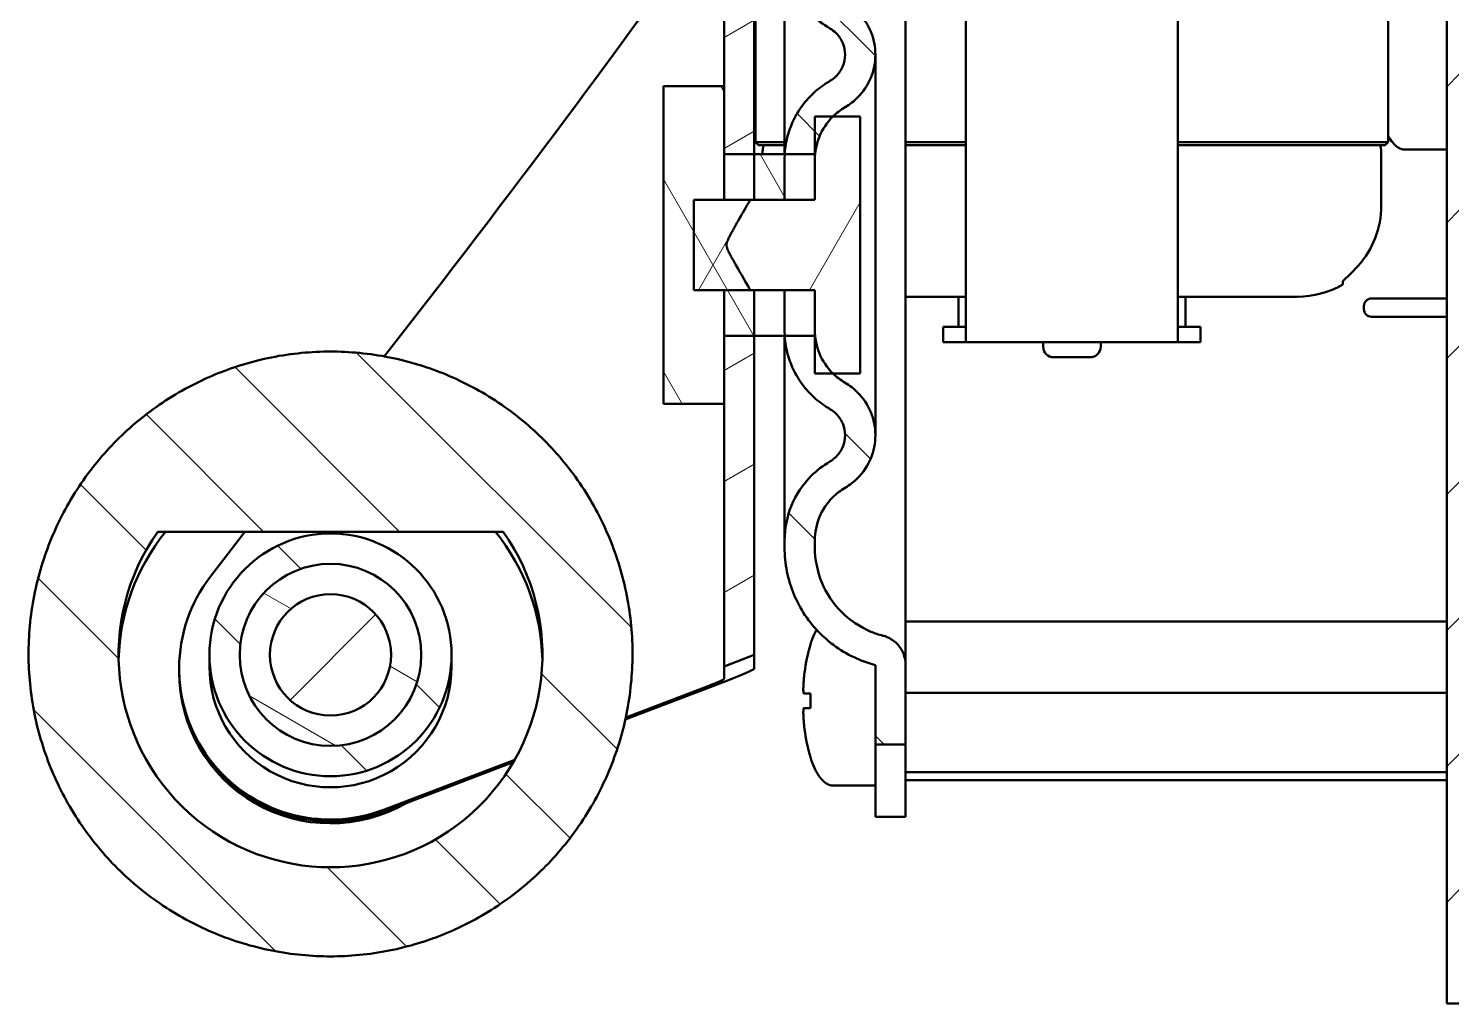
# Model space of a CAD drawing. Header units: millimetres. Extents: x -232 to 1390, y -69 to 653.
# Drawn here: x 375.17 to 422.18, y 54.99 to 87.19 of the extents above; entities that cross this region are included whole.
import ezdxf

# ---------------------------------------------------------------- set-up
doc = ezdxf.new("R2010")
doc.units = ezdxf.units.MM
doc.layers.add('Видимый контур (ГОСТ)', color=7, linetype='Continuous', lineweight=50)
doc.layers.add('Штриховка (ГОСТ)', color=7, linetype='Continuous', lineweight=18)
pattern_1 = [(45, (0, 0), (-2.245064, 2.245064), [])]
pattern_2 = [(135.0002, (0, 0), (-2.245056, -2.245072), [])]

msp = doc.modelspace()

# ---------------------------------------------------------------- hatches: boundary and pattern name
at = {"layer": 'Штриховка (ГОСТ)'}
h = msp.add_hatch(dxfattribs=at)
h.set_pattern_fill('ANSI31', color=256, scale=25.4, style=0)
h.set_pattern_definition(pattern_1)
h.paths.add_polyline_path([(422.025, 190.452), (422.437, 190.452), (422.437, 191.571), (422.437, 193.694), (422.437, 196.222), (422.437, 200.148), (422.437, 204.482), (422.437, 204.982), (422.025, 204.982)])
h.paths.add_polyline_path([(422.437, 189.491), (422.025, 189.491), (422.025, 54.987), (422.437, 54.987), (422.437, 76.721), (422.437, 77.221), (422.437, 78.721), (422.437, 79.221), (422.437, 188.271)])
h = msp.add_hatch(dxfattribs=at)
h.set_pattern_fill('ANSI31', color=256, scale=25.4, angle=90.0002, style=0)
h.set_pattern_definition(pattern_2)
edge = h.paths.add_edge_path()
edge.add_line((403.146, 96.539), (403.146, 93.911))
edge.add_spline(control_points=[(403.146, 93.911), (402.96, 93.863), (402.78, 93.802), (402.388, 93.639), (402.148, 93.514), (401.7, 93.215), (401.493, 93.041), (401.143, 92.692), (400.97, 92.484), (400.671, 92.037), (400.545, 91.797), (400.356, 91.341), (400.276, 91.082), (400.171, 90.554), (400.146, 90.285), (400.146, 90.038)], knot_values=[0.094755, 0.094755, 0.094755, 0.094755, 0.148093, 0.148093, 0.222142, 0.222142, 0.29619, 0.29619, 0.370242, 0.370242, 0.444294, 0.444294, 0.518351, 0.518351, 0.592408, 0.592408, 0.592408, 0.592408], degree=3, periodic=0)
edge.add_line((400.146, 90.038), (400.146, 89.788))
edge.add_spline(control_points=[(400.146, 89.788), (400.146, 89.418), (400.233, 88.982), (400.516, 88.298), (400.763, 87.928), (401.198, 87.493), (401.417, 87.322), (401.646, 87.189)], knot_values=[0.444308, 0.444308, 0.444308, 0.444308, 0.555394, 0.555394, 0.666478, 0.666478, 0.740063, 0.740063, 0.740063, 0.740063], degree=3, periodic=0)
edge.add_spline(control_points=[(401.646, 87.189), (401.723, 87.145), (401.796, 87.088), (401.941, 86.943), (402.023, 86.82), (402.117, 86.592), (402.146, 86.447), (402.146, 86.2), (402.117, 86.054), (402.023, 85.826), (401.941, 85.703), (401.796, 85.558), (401.723, 85.501), (401.646, 85.457)], knot_values=[0.049523, 0.049523, 0.049523, 0.049523, 0.074047, 0.074047, 0.111077, 0.111077, 0.148114, 0.148114, 0.185152, 0.185152, 0.222186, 0.222186, 0.24671, 0.24671, 0.24671, 0.24671], degree=3, periodic=0)
edge.add_spline(control_points=[(401.646, 85.457), (401.59, 85.424), (401.534, 85.39), (401.312, 85.241), (401.156, 85.111), (400.894, 84.849), (400.764, 84.693), (400.54, 84.358), (400.446, 84.178), (400.304, 83.835), (400.243, 83.641), (400.177, 83.307), (400.16, 83.169), (400.152, 83.036)], knot_values=[2.441343, 2.441343, 2.441343, 2.441343, 2.459376, 2.459376, 2.514912, 2.514912, 2.570467, 2.570467, 2.626022, 2.626022, 2.681627, 2.681627, 2.719828, 2.719828, 2.719828, 2.719828], degree=3, periodic=0)
edge.add_spline(control_points=[(400.152, 83.036), (400.148, 82.975), (400.146, 82.915), (400.146, 82.857)], knot_values=[2.719828, 2.719828, 2.719828, 2.719828, 2.737233, 2.737233, 2.737233, 2.737233], degree=3, periodic=0)
edge.add_line((400.146, 82.857), (400.146, 81.532))
edge.add_line((400.146, 81.532), (401.146, 81.532))
edge.add_line((401.146, 81.532), (401.146, 82.857))
edge.add_spline(control_points=[(401.146, 82.857), (401.146, 83.104), (401.204, 83.395), (401.393, 83.852), (401.558, 84.098), (401.737, 84.277), (401.742, 84.282), (401.746, 84.287)], knot_values=[0.88977, 0.88977, 0.88977, 0.88977, 0.96392, 0.96392, 1.038004, 1.038004, 1.039953, 1.039953, 1.039953, 1.039953], degree=3, periodic=0)
edge.add_spline(control_points=[(401.746, 84.287), (401.86, 84.397), (402, 84.506), (402.146, 84.591)], knot_values=[1.039953, 1.039953, 1.039953, 1.039953, 1.087038, 1.087038, 1.087038, 1.087038], degree=3, periodic=0)
edge.add_spline(control_points=[(402.146, 84.591), (402.299, 84.679), (402.445, 84.793), (402.735, 85.083), (402.9, 85.329), (403.089, 85.786), (403.146, 86.076), (403.146, 86.57), (403.089, 86.861), (402.9, 87.317), (402.735, 87.563), (402.445, 87.853), (402.299, 87.967), (402.146, 88.056)], knot_values=[0.691519, 0.691519, 0.691519, 0.691519, 0.740566, 0.740566, 0.81464, 0.81464, 0.888718, 0.888718, 0.962789, 0.962789, 1.036848, 1.036848, 1.085897, 1.085897, 1.085897, 1.085897], degree=3, periodic=0)
edge.add_spline(control_points=[(402.146, 88.056), (401.993, 88.144), (401.848, 88.258), (401.558, 88.548), (401.393, 88.794), (401.204, 89.251), (401.146, 89.541), (401.146, 89.788)], knot_values=[0.691464, 0.691464, 0.691464, 0.691464, 0.740515, 0.740515, 0.814572, 0.814572, 0.888631, 0.888631, 0.888631, 0.888631], degree=3, periodic=0)
edge.add_line((401.146, 89.788), (401.146, 90.038))
edge.add_spline(control_points=[(401.146, 90.038), (401.146, 90.408), (401.233, 90.844), (401.516, 91.528), (401.763, 91.898), (402.287, 92.421), (402.656, 92.668), (403.122, 92.861), (403.256, 92.907), (403.396, 92.943)], knot_values=[1.332948, 1.332948, 1.332948, 1.332948, 1.444034, 1.444034, 1.555113, 1.555113, 1.666186, 1.666186, 1.706202, 1.706202, 1.706202, 1.706202], degree=3, periodic=0)
edge.add_spline(control_points=[(403.396, 92.943), (403.443, 92.955), (403.488, 92.97), (403.643, 93.035), (403.766, 93.117), (403.941, 93.291), (404.023, 93.415), (404.117, 93.643), (404.146, 93.788), (404.146, 93.911)], knot_values=[0.319885, 0.319885, 0.319885, 0.319885, 0.333224, 0.333224, 0.370249, 0.370249, 0.407274, 0.407274, 0.444301, 0.444301, 0.444301, 0.444301], degree=3, periodic=0)
edge.add_line((404.146, 93.911), (404.146, 96.539))
edge.add_line((404.146, 96.539), (403.146, 96.539))
edge = h.paths.add_edge_path()
edge.add_line((403.146, 66.167), (403.146, 63.539))
edge.add_line((403.146, 63.539), (404.146, 63.539))
edge.add_line((404.146, 63.539), (404.146, 66.167))
edge.add_spline(control_points=[(404.146, 66.167), (404.146, 66.29), (404.117, 66.436), (404.023, 66.664), (403.941, 66.787), (403.766, 66.961), (403.643, 67.044), (403.488, 67.108), (403.443, 67.123), (403.396, 67.135)], knot_values=[0.1481, 0.1481, 0.1481, 0.1481, 0.185127, 0.185127, 0.222153, 0.222153, 0.259177, 0.259177, 0.272516, 0.272516, 0.272516, 0.272516], degree=3, periodic=0)
edge.add_spline(control_points=[(403.396, 67.135), (403.256, 67.171), (403.122, 67.217), (402.656, 67.41), (402.287, 67.657), (401.763, 68.18), (401.516, 68.55), (401.233, 69.234), (401.146, 69.67), (401.146, 70.04)], knot_values=[0.071053, 0.071053, 0.071053, 0.071053, 0.11107, 0.11107, 0.222143, 0.222143, 0.333221, 0.333221, 0.444307, 0.444307, 0.444307, 0.444307], degree=3, periodic=0)
edge.add_line((401.146, 70.04), (401.146, 70.29))
edge.add_spline(control_points=[(401.146, 70.29), (401.146, 70.537), (401.204, 70.828), (401.393, 71.284), (401.558, 71.53), (401.848, 71.82), (401.993, 71.934), (402.146, 72.022)], knot_values=[0.296207, 0.296207, 0.296207, 0.296207, 0.370266, 0.370266, 0.444323, 0.444323, 0.493374, 0.493374, 0.493374, 0.493374], degree=3, periodic=0)
edge.add_spline(control_points=[(402.146, 72.022), (402.299, 72.111), (402.445, 72.225), (402.735, 72.515), (402.9, 72.761), (403.089, 73.217), (403.146, 73.508), (403.146, 74.002), (403.089, 74.292), (402.9, 74.749), (402.735, 74.995), (402.445, 75.285), (402.299, 75.399), (402.146, 75.488)], knot_values=[0.099045, 0.099045, 0.099045, 0.099045, 0.148093, 0.148093, 0.222152, 0.222152, 0.296224, 0.296224, 0.370301, 0.370301, 0.444375, 0.444375, 0.493423, 0.493423, 0.493423, 0.493423], degree=3, periodic=0)
edge.add_spline(control_points=[(402.146, 75.488), (402, 75.572), (401.86, 75.681), (401.746, 75.792)], knot_values=[0.099047, 0.099047, 0.099047, 0.099047, 0.146133, 0.146133, 0.146133, 0.146133], degree=3, periodic=0)
edge.add_spline(control_points=[(401.746, 75.792), (401.742, 75.796), (401.737, 75.801), (401.558, 75.98), (401.393, 76.226), (401.204, 76.683), (401.146, 76.974), (401.146, 77.221)], knot_values=[0.146133, 0.146133, 0.146133, 0.146133, 0.148082, 0.148082, 0.222165, 0.222165, 0.296316, 0.296316, 0.296316, 0.296316], degree=3, periodic=0)
edge.add_line((401.146, 77.221), (401.146, 78.546))
edge.add_line((401.146, 78.546), (400.146, 78.546))
edge.add_line((400.146, 78.546), (400.146, 77.221))
edge.add_spline(control_points=[(400.146, 77.221), (400.146, 77.163), (400.148, 77.103), (400.152, 77.043)], knot_values=[0.319817, 0.319817, 0.319817, 0.319817, 0.337222, 0.337222, 0.337222, 0.337222], degree=3, periodic=0)
edge.add_spline(control_points=[(400.152, 77.043), (400.16, 76.909), (400.177, 76.771), (400.243, 76.437), (400.304, 76.243), (400.446, 75.9), (400.54, 75.721), (400.764, 75.385), (400.894, 75.229), (401.156, 74.967), (401.312, 74.837), (401.534, 74.688), (401.59, 74.654), (401.646, 74.621)], knot_values=[0.337222, 0.337222, 0.337222, 0.337222, 0.375423, 0.375423, 0.431028, 0.431028, 0.486583, 0.486583, 0.542138, 0.542138, 0.597674, 0.597674, 0.615707, 0.615707, 0.615707, 0.615707], degree=3, periodic=0)
edge.add_spline(control_points=[(401.646, 74.621), (401.723, 74.577), (401.796, 74.52), (401.941, 74.375), (402.023, 74.252), (402.117, 74.024), (402.146, 73.878), (402.146, 73.631), (402.117, 73.486), (402.023, 73.258), (401.941, 73.135), (401.796, 72.99), (401.723, 72.933), (401.646, 72.889)], knot_values=[0.345756, 0.345756, 0.345756, 0.345756, 0.37028, 0.37028, 0.407314, 0.407314, 0.444352, 0.444352, 0.481388, 0.481388, 0.518419, 0.518419, 0.542943, 0.542943, 0.542943, 0.542943], degree=3, periodic=0)
edge.add_spline(control_points=[(401.646, 72.889), (401.417, 72.756), (401.198, 72.585), (400.763, 72.15), (400.516, 71.78), (400.233, 71.096), (400.146, 70.66), (400.146, 70.29)], knot_values=[1.037199, 1.037199, 1.037199, 1.037199, 1.110783, 1.110783, 1.221867, 1.221867, 1.332953, 1.332953, 1.332953, 1.332953], degree=3, periodic=0)
edge.add_line((400.146, 70.29), (400.146, 70.04))
edge.add_spline(control_points=[(400.146, 70.04), (400.146, 69.793), (400.171, 69.524), (400.276, 68.996), (400.356, 68.737), (400.545, 68.281), (400.671, 68.041), (400.97, 67.594), (401.143, 67.386), (401.493, 67.037), (401.7, 66.863), (402.148, 66.564), (402.388, 66.439), (402.78, 66.276), (402.96, 66.215), (403.146, 66.167)], knot_values=[1.777274, 1.777274, 1.777274, 1.777274, 1.851331, 1.851331, 1.925388, 1.925388, 1.99944, 1.99944, 2.073492, 2.073492, 2.147541, 2.147541, 2.221589, 2.221589, 2.274928, 2.274928, 2.274928, 2.274928], degree=3, periodic=0)
h = msp.add_hatch(dxfattribs=at)
h.set_pattern_fill('ANSI31', color=256, scale=25.4, angle=-15, style=0)
h.set_pattern_definition([(30, (0, 0), (-1.5875, 2.74963), [])])
h.paths.add_polyline_path([(399.146, 66.502), (399.146, 77.043), (399.146, 78.546), (399.012, 78.546), (398.146, 78.546), (398.146, 77.043), (398.146, 74.791), (398.146, 66.119)])
edge = h.paths.add_edge_path()
edge.add_line((399.146, 81.532), (399.146, 83.036))
edge.add_line((399.146, 83.036), (399.146, 91.538))
edge.add_spline(control_points=[(399.146, 91.538), (399.146, 91.662), (399.117, 91.807), (399.023, 92.035), (398.941, 92.158), (398.766, 92.333), (398.643, 92.415), (398.415, 92.509), (398.27, 92.538), (398.146, 92.538)], knot_values=[-0.148102, -0.148102, -0.148102, -0.148102, -0.111074, -0.111074, -0.074048, -0.074048, -0.037023, -0.037023, 0, 0, 0, 0], degree=3, periodic=0)
edge.add_line((398.146, 92.538), (397.146, 92.538))
edge.add_line((397.146, 92.538), (397.146, 91.538))
edge.add_line((397.146, 91.538), (397.646, 91.538))
edge.add_spline(control_points=[(397.646, 91.538), (397.708, 91.538), (397.781, 91.524), (397.895, 91.476), (397.956, 91.435), (398.044, 91.348), (398.085, 91.286), (398.132, 91.172), (398.146, 91.1), (398.146, 91.038)], knot_values=[0, 0, 0, 0, 0.018512, 0.018512, 0.037024, 0.037024, 0.055537, 0.055537, 0.074051, 0.074051, 0.074051, 0.074051], degree=3, periodic=0)
edge.add_line((398.146, 91.038), (398.146, 85.287))
edge.add_line((398.146, 85.287), (398.146, 83.036))
edge.add_line((398.146, 83.036), (398.146, 81.532))
edge.add_line((398.146, 81.532), (399.012, 81.532))
edge.add_line((399.012, 81.532), (399.146, 81.532))
h = msp.add_hatch(dxfattribs=at)
h.set_pattern_fill('ANSI31', color=256, scale=25.4, angle=75.0002, style=0)
h.set_pattern_definition([(120.0002, (0, 0), (-2.749626, -1.587508), [])])
edge = h.paths.add_edge_path()
edge.add_line((396.146, 85.287), (396.146, 74.791))
edge.add_line((396.146, 74.791), (398.146, 74.791))
edge.add_line((398.146, 74.791), (398.146, 77.043))
edge.add_line((398.146, 77.043), (399.146, 77.043))
edge.add_line((399.146, 77.043), (400.152, 77.043))
edge.add_line((400.152, 77.043), (401.146, 77.043))
edge.add_line((401.146, 77.043), (401.146, 77.221))
edge.add_line((401.146, 77.221), (401.146, 78.546))
edge.add_line((401.146, 78.546), (400.146, 78.546))
edge.add_line((400.146, 78.546), (399.146, 78.546))
edge.add_line((399.146, 78.546), (399.012, 78.546))
edge.add_spline(control_points=[(399.012, 78.546), (398.162, 80.025), (398.583, 80.786), (399.012, 81.532)], knot_values=[0, 0, 0, 0.307327, 0.337087, 0.337087, 0.337087], weights=[1, 9.503582, 1.823431, 1], degree=2, periodic=0)
edge.add_line((399.012, 81.532), (399.146, 81.532))
edge.add_line((399.146, 81.532), (400.146, 81.532))
edge.add_line((400.146, 81.532), (401.146, 81.532))
edge.add_line((401.146, 81.532), (401.146, 82.857))
edge.add_line((401.146, 82.857), (401.146, 83.036))
edge.add_line((401.146, 83.036), (400.152, 83.036))
edge.add_line((400.152, 83.036), (399.146, 83.036))
edge.add_line((399.146, 83.036), (398.146, 83.036))
edge.add_line((398.146, 83.036), (398.146, 85.287))
edge.add_line((398.146, 85.287), (396.146, 85.287))
h = msp.add_hatch(dxfattribs=at)
h.set_pattern_fill('ANSI31', color=256, scale=25.4, angle=15, style=0)
h.set_pattern_definition([(60, (0, 0), (-2.74963, 1.5875), [])])
h.paths.add_polyline_path([(402.646, 75.792), (402.646, 84.287), (401.746, 84.287), (401.146, 84.287), (401.146, 83.036), (401.146, 82.857), (401.146, 81.532), (400.146, 81.532), (399.146, 81.532), (399.012, 81.532), (398.146, 81.532), (397.146, 81.532), (397.146, 78.546), (398.146, 78.546), (399.012, 78.546), (399.146, 78.546), (400.146, 78.546), (401.146, 78.546), (401.146, 77.221), (401.146, 77.043), (401.146, 75.792), (401.746, 75.792)])
h = msp.add_hatch(dxfattribs=at)
h.set_pattern_fill('ANSI31', color=256, scale=25.4, angle=90.0002, style=0)
h.set_pattern_definition(pattern_2)
edge = h.paths.add_edge_path()
edge.add_ellipse((385.146, 66.502), major_axis=(0, -4.008), ratio=0.997956, start_angle=0, end_angle=360)
edge = h.paths.add_edge_path(flags=0)
edge.add_ellipse((385.146, 66.502), major_axis=(0, -3.006), ratio=0.997956, start_angle=0, end_angle=360)
edge = h.paths.add_edge_path()
edge.add_spline(control_points=[(385.146, 56.545), (385.759, 56.545), (386.429, 56.605), (387.74, 56.865), (388.382, 57.065), (389.517, 57.533), (390.113, 57.844), (391.228, 58.587), (391.746, 59.017), (392.617, 59.884), (393.051, 60.401), (393.799, 61.515), (394.114, 62.112), (394.589, 63.249), (394.792, 63.894), (395.058, 65.212), (395.121, 65.885), (395.125, 67.119), (395.066, 67.794), (394.807, 69.115), (394.607, 69.762), (394.137, 70.904), (393.824, 71.505), (393.079, 72.626), (392.647, 73.147), (391.775, 74.021), (391.257, 74.456), (390.139, 75.205), (389.54, 75.52), (388.401, 75.993), (387.755, 76.195), (386.437, 76.458), (385.763, 76.519), (384.53, 76.519), (383.856, 76.458), (382.537, 76.195), (381.892, 75.993), (380.753, 75.52), (380.154, 75.205), (379.036, 74.456), (378.517, 74.021), (377.646, 73.147), (377.214, 72.626), (376.468, 71.505), (376.155, 70.904), (375.686, 69.762), (375.486, 69.115), (375.227, 67.794), (375.168, 67.119), (375.172, 65.885), (375.235, 65.212), (375.501, 63.894), (375.704, 63.249), (376.179, 62.112), (376.494, 61.515), (377.242, 60.401), (377.676, 59.884), (378.547, 59.017), (379.065, 58.587), (380.179, 57.844), (380.776, 57.533), (381.91, 57.065), (382.552, 56.865), (383.864, 56.605), (384.533, 56.545), (385.146, 56.545)], knot_values=[0, 0, 0, 0, 0.183917, 0.183917, 0.367835, 0.367835, 0.55203, 0.55203, 0.736226, 0.736226, 0.920831, 0.920831, 1.105436, 1.105436, 1.290439, 1.290439, 1.475443, 1.475443, 1.660663, 1.660663, 1.845884, 1.845884, 2.031108, 2.031108, 2.216332, 2.216332, 2.401452, 2.401452, 2.586571, 2.586571, 2.771575, 2.771575, 2.95658, 2.95658, 3.141584, 3.141584, 3.326588, 3.326588, 3.511708, 3.511708, 3.696827, 3.696827, 3.882051, 3.882051, 4.067275, 4.067275, 4.252496, 4.252496, 4.437716, 4.437716, 4.62272, 4.62272, 4.807723, 4.807723, 4.992328, 4.992328, 5.176934, 5.176934, 5.361129, 5.361129, 5.545325, 5.545325, 5.729242, 5.729242, 5.913159, 5.913159, 5.913159, 5.913159], degree=3, periodic=0)
edge = h.paths.add_edge_path(flags=0)
edge.add_line((379.444, 70.57), (390.849, 70.57))
edge.add_ellipse((385.146, 66.502), major_axis=(0, -7.014), ratio=0.997956, start_angle=234.5528, end_angle=485.4472, ccw=False)
h = msp.add_hatch(dxfattribs=at)
h.set_pattern_fill('ANSI31', color=256, scale=25.4, angle=105.0002, style=0)
h.set_pattern_definition([(150.0002, (0, 0), (-1.587488, -2.749637), [])])
edge = h.paths.add_edge_path()
edge.add_ellipse((385.146, 66.502), major_axis=(0, -3.006), ratio=0.997956, start_angle=0, end_angle=360)
edge = h.paths.add_edge_path(flags=0)
edge.add_ellipse((385.146, 66.502), major_axis=(0, -2.004), ratio=0.997956, start_angle=0, end_angle=360)
h = msp.add_hatch(dxfattribs=at)
h.set_pattern_fill('ANSI31', color=256, scale=25.4, style=0)
h.set_pattern_definition(pattern_1)
edge = h.paths.add_edge_path()
edge.add_ellipse((385.146, 66.502), major_axis=(0, -2.004), ratio=0.997956, start_angle=0, end_angle=360)

# ---------------------------------------------------------------- linework, layer by layer
at = {"layer": 'Видимый контур (ГОСТ)'}
for p, q in [((422.025, 189.491), (422.025, 54.987)), ((404.146, 66.167), (404.146, 93.911)), ((399.189, 83.431), (399.189, 93.031)), ((406.139, 80.331), (406.139, 92.031)), ((413.139, 92.031), (413.139, 80.331)), ((399.146, 81.532), (399.146, 91.538)), ((398.146, 91.038), (398.146, 81.532)), ((400.146, 83.036), (400.146, 89.788)), ((420.089, 83.431), (420.089, 88.895)), ((403.146, 73.755), (403.146, 86.323)), ((396.146, 85.287), (396.146, 74.791)), ((398.146, 85.287), (396.146, 85.287)), ((398.146, 83.036), (398.146, 85.287)), ((402.646, 84.287), (401.146, 84.287)), ((401.146, 84.287), (401.146, 81.532)), ((402.646, 75.792), (402.646, 84.287)), ((400.146, 83.431), (399.189, 83.431)), ((399.289, 83.331), (399.189, 83.431)), ((399.289, 83.331), (399.471, 83.331)), ((399.471, 83.331), (400.146, 83.331)), ((404.146, 83.431), (406.139, 83.431)), ((406.139, 83.331), (404.146, 83.331)), ((413.139, 83.431), (415.911, 83.431)), ((415.911, 83.331), (413.139, 83.331)), ((418.577, 83.431), (415.911, 83.431)), ((418.577, 83.331), (415.911, 83.331)), ((420.089, 83.431), (418.577, 83.431)), ((418.577, 83.331), (419.808, 83.331)), ((419.808, 83.331), (419.989, 83.331)), ((419.989, 83.331), (420.089, 83.431)), ((401.146, 83.036), (398.146, 83.036)), ((399.421, 83.081), (399.421, 83.036)), ((400.146, 82.857), (400.146, 81.532)), ((401.146, 81.532), (401.146, 83.036)), ((401.146, 81.532), (401.146, 82.857)), ((419.857, 83.081), (419.857, 81.331)), ((420.635, 83.188), (422.025, 83.188)), ((401.146, 81.532), (397.146, 81.532)), ((397.146, 81.532), (397.146, 78.546)), ((398.146, 81.532), (399.146, 81.532)), ((399.012, 81.532), (401.146, 81.532)), ((400.146, 81.532), (401.146, 81.532)), ((406.139, 76.831), (406.139, 80.331)), ((413.139, 80.331), (413.139, 76.831)), ((397.146, 78.546), (401.146, 78.546)), ((399.146, 78.546), (398.146, 78.546)), ((398.146, 78.546), (398.146, 66.119)), ((401.146, 78.546), (399.012, 78.546)), ((399.146, 66.502), (399.146, 78.546)), ((401.146, 78.546), (400.146, 78.546)), ((400.146, 78.546), (400.146, 77.221)), ((401.146, 77.221), (401.146, 78.546)), ((401.146, 78.546), (401.146, 75.792)), ((401.146, 77.043), (401.146, 78.546)), ((418.589, 78.835), (418.589, 78.733)), ((406.139, 78.331), (404.146, 78.331)), ((405.889, 77.331), (405.889, 78.331)), ((415.911, 78.331), (413.139, 78.331)), ((413.389, 77.331), (413.389, 78.331)), ((415.911, 78.331), (417.089, 78.331)), ((422.025, 78.271), (419.537, 78.271)), ((419.287, 78.021), (419.287, 77.921)), ((419.537, 77.671), (422.025, 77.671)), ((406.139, 77.331), (405.389, 77.331)), ((405.389, 77.331), (405.389, 76.831)), ((413.889, 77.331), (413.139, 77.331)), ((413.889, 77.331), (413.889, 76.831)), ((398.146, 74.791), (398.146, 77.043)), ((398.146, 77.043), (401.146, 77.043)), ((400.146, 70.29), (400.146, 77.043)), ((405.389, 76.831), (406.139, 76.831)), ((413.139, 76.831), (406.139, 76.831)), ((408.689, 76.681), (408.689, 76.831)), ((410.589, 76.681), (410.589, 76.831)), ((413.139, 76.831), (413.889, 76.831)), ((409.039, 76.331), (410.239, 76.331)), ((401.146, 75.792), (402.646, 75.792)), ((396.146, 74.791), (398.146, 74.791)), ((379.444, 70.57), (390.849, 70.57)), ((381.18, 69.093), (382.315, 70.57)), ((400.146, 70.29), (400.146, 70.04)), ((401.146, 70.04), (401.146, 70.29)), ((404.146, 67.607), (422.025, 67.607)), ((401.003, 66.84), (400.998, 66.842)), ((381.146, 66.119), (381.146, 66.502)), ((389.146, 66.119), (389.146, 66.502)), ((398.146, 66.119), (399.146, 66.502)), ((399.146, 66.502), (399.146, 66.055)), ((380.146, 65.992), (380.146, 66.055)), ((380.146, 65.928), (380.146, 65.992)), ((398.146, 66.119), (398.146, 65.706)), ((403.146, 66.167), (403.146, 63.539)), ((404.146, 63.539), (404.146, 66.167)), ((398.146, 65.61), (394.885, 64.366)), ((397.646, 65.483), (394.901, 64.435)), ((404.146, 65.25), (422.025, 65.25)), ((403.146, 63.539), (404.146, 63.539)), ((403.146, 63.539), (403.146, 61.353)), ((404.146, 63.539), (404.146, 61.353)), ((391.232, 63.035), (386.932, 61.395)), ((400.998, 63.126), (401.003, 63.128)), ((391.184, 62.953), (386.932, 61.331)), ((404.146, 62.628), (422.025, 62.628)), ((403.146, 62.184), (401.746, 62.184)), ((404.146, 62.362), (422.025, 62.362)), ((403.146, 61.157), (403.146, 61.353)), ((403.146, 61.157), (404.146, 61.157)), ((404.146, 61.157), (404.146, 61.353)), ((422.025, 54.987), (422.437, 54.987))]:
    msp.add_line(p, q, dxfattribs=at)
for centre, radius, start, end in [((417.089, 81.331), 3, 270, 300), ((419.537, 78.021), 0.25, 90, 180), ((419.537, 77.921), 0.25, 180, 270), ((409.039, 76.681), 0.35, 180, 270), ((410.239, 76.681), 0.35, 270, 0)]:
    msp.add_arc(centre, radius, start, end, dxfattribs=at)
for centre, major_axis, ratio, start_param, end_param in [((389.203, 80.039), (8.817, 11.497), 0.03089, 4.410459, 5.792322), ((416.81, 81.335), (-3.045, 0.117), 0.983877, 2.453725, 3.179449), ((385.146, 66.502), (0, -7.014), 0.997956, 4.093718, 8.472653), ((385.146, 66.183), (-7, 0), 0.997956, 5.604237, 6.260408), ((385.146, 66.183), (7, 0), 0.997956, 0.022777, 0.678948), ((385.146, 66.055), (-5, 0), 0.997956, 5.628687, 8.219189), ((385.146, 65.992), (-5, 0), 0.997956, 0, 1.936004), ((385.146, 65.992), (-5, 0), 0.997956, 0, 1.936004), ((385.146, 65.928), (-5, 0), 0.997956, 0, 2.090827), ((385.146, 66.119), (-4, 0), 0.997956, 0, 3.141593), ((398.146, 65.674), (-1, -0.383), 0.055751, 1.54945, 3.120246), ((397.646, 65.515), (0.5, 0.191), 0.055751, 4.691043, 6.261839), ((406.225, 64.984), (0, -5.997), 0.871576, 4.672183, 4.712433), ((406.225, 64.984), (0, -5.997), 0.871576, 4.712345, 4.752595)]:
    msp.add_ellipse(centre, major_axis=major_axis, ratio=ratio, start_param=start_param, end_param=end_param, dxfattribs=at)
for major_axis in [(0, -4.008), (0, -3.006), (0, -3.006), (0, -2.004), (0, -2.004)]:
    msp.add_ellipse((385.146, 66.502), major_axis=major_axis, ratio=0.997956, dxfattribs=at)
for points, knots in [([(400.146, 89.788), (400.146, 89.418), (400.233, 88.982), (400.516, 88.298), (400.763, 87.928), (401.198, 87.493), (401.417, 87.322), (401.646, 87.189)], [0.4443084, 0.4443084, 0.4443084, 0.4443084, 0.5553943, 0.5553943, 0.6664779, 0.6664779, 0.7400626, 0.7400626, 0.7400626, 0.7400626]), ([(402.146, 84.591), (402.299, 84.679), (402.445, 84.793), (402.735, 85.083), (402.9, 85.329), (403.089, 85.786), (403.146, 86.076), (403.146, 86.57), (403.089, 86.861), (402.9, 87.317), (402.735, 87.563), (402.445, 87.853), (402.299, 87.967), (402.146, 88.056)], [0.6915187, 0.6915187, 0.6915187, 0.6915187, 0.740566, 0.740566, 0.8146402, 0.8146402, 0.8887177, 0.8887177, 0.9627892, 0.9627892, 1.0368481, 1.0368481, 1.0858967, 1.0858967, 1.0858967, 1.0858967]), ([(401.646, 87.189), (401.723, 87.145), (401.796, 87.088), (401.941, 86.943), (402.023, 86.82), (402.117, 86.592), (402.146, 86.447), (402.146, 86.2), (402.117, 86.054), (402.023, 85.826), (401.941, 85.703), (401.796, 85.558), (401.723, 85.501), (401.646, 85.457)], [0.0495225, 0.0495225, 0.0495225, 0.0495225, 0.0740467, 0.0740467, 0.1110773, 0.1110773, 0.1481137, 0.1481137, 0.1851516, 0.1851516, 0.2221857, 0.2221857, 0.2467096, 0.2467096, 0.2467096, 0.2467096]), ([(401.646, 85.457), (401.59, 85.424), (401.534, 85.39), (401.312, 85.241), (401.156, 85.111), (400.894, 84.849), (400.764, 84.693), (400.54, 84.358), (400.446, 84.178), (400.304, 83.835), (400.243, 83.641), (400.165, 83.245), (400.146, 83.042), (400.146, 82.857)], [2.4413426, 2.4413426, 2.4413426, 2.4413426, 2.4593764, 2.4593764, 2.5149118, 2.5149118, 2.5704668, 2.5704668, 2.6260218, 2.6260218, 2.6816274, 2.6816274, 2.7372329, 2.7372329, 2.7372329, 2.7372329]), ([(401.146, 82.857), (401.146, 83.104), (401.204, 83.395), (401.393, 83.852), (401.558, 84.098), (401.848, 84.388), (401.993, 84.502), (402.146, 84.591)], [0.8897696, 0.8897696, 0.8897696, 0.8897696, 0.9639202, 0.9639202, 1.0380035, 1.0380035, 1.0870382, 1.0870382, 1.0870382, 1.0870382]), ([(399.471, 83.331), (399.464, 83.331), (399.457, 83.325), (399.445, 83.299), (399.44, 83.28), (399.431, 83.235), (399.427, 83.207), (399.423, 83.146), (399.421, 83.112), (399.421, 83.081)], [0.03810191, 0.03810191, 0.03810191, 0.03810191, 0.04771493, 0.04771493, 0.05732794, 0.05732794, 0.06673367, 0.06673367, 0.0761394, 0.0761394, 0.0761394, 0.0761394]), ([(419.857, 83.081), (419.857, 83.112), (419.856, 83.146), (419.851, 83.207), (419.848, 83.235), (419.839, 83.28), (419.833, 83.299), (419.821, 83.325), (419.814, 83.331), (419.808, 83.331)], [0.07613958, 0.07613958, 0.07613958, 0.07613958, 0.08554531, 0.08554531, 0.09495104, 0.09495104, 0.10456405, 0.10456405, 0.11417707, 0.11417707, 0.11417707, 0.11417707]), ([(420.089, 83.642), (420.112, 83.6), (420.135, 83.562), (420.21, 83.449), (420.262, 83.385), (420.369, 83.284), (420.423, 83.247), (420.521, 83.204), (420.565, 83.192), (420.617, 83.188), (420.626, 83.188), (420.635, 83.188)], [0.5797458, 0.5797458, 0.5797458, 0.5797458, 0.6362418, 0.6362418, 0.7574945, 0.7574945, 0.8787473, 0.8787473, 0.9784744, 0.9784744, 1, 1, 1, 1]), ([(419.089, 79.342), (419.031, 79.278), (418.97, 79.214), (418.846, 79.09), (418.787, 79.034), (418.7, 78.953), (418.666, 78.922), (418.616, 78.873), (418.6, 78.855), (418.59, 78.84), (418.589, 78.837), (418.589, 78.835)], [0.08733884, 0.08733884, 0.08733884, 0.08733884, 0.10906409, 0.10906409, 0.1327947, 0.1327947, 0.15092038, 0.15092038, 0.16775915, 0.16775915, 0.17333941, 0.17333941, 0.17333941, 0.17333941]), ([(400.146, 77.221), (400.146, 77.036), (400.165, 76.833), (400.243, 76.437), (400.304, 76.243), (400.446, 75.9), (400.54, 75.721), (400.764, 75.385), (400.894, 75.229), (401.156, 74.967), (401.312, 74.837), (401.534, 74.688), (401.59, 74.654), (401.646, 74.621)], [0.3198172, 0.3198172, 0.3198172, 0.3198172, 0.3754227, 0.3754227, 0.4310283, 0.4310283, 0.4865833, 0.4865833, 0.5421383, 0.5421383, 0.5976737, 0.5976737, 0.6157075, 0.6157075, 0.6157075, 0.6157075]), ([(402.146, 75.488), (401.993, 75.576), (401.848, 75.69), (401.558, 75.98), (401.393, 76.226), (401.204, 76.683), (401.146, 76.974), (401.146, 77.221)], [0.0990473, 0.0990473, 0.0990473, 0.0990473, 0.1480821, 0.1480821, 0.2221653, 0.2221653, 0.296316, 0.296316, 0.296316, 0.296316]), ([(385.146, 56.545), (385.759, 56.545), (386.429, 56.605), (387.74, 56.865), (388.382, 57.065), (389.517, 57.533), (390.113, 57.844), (391.228, 58.587), (391.746, 59.017), (392.617, 59.884), (393.051, 60.401), (393.799, 61.515), (394.114, 62.112), (394.589, 63.249), (394.792, 63.894), (395.058, 65.212), (395.121, 65.885), (395.125, 67.119), (395.066, 67.794), (394.807, 69.115), (394.607, 69.762), (394.137, 70.904), (393.824, 71.505), (393.079, 72.626), (392.647, 73.147), (391.775, 74.021), (391.257, 74.456), (390.139, 75.205), (389.54, 75.52), (388.401, 75.993), (387.755, 76.195), (386.437, 76.458), (385.763, 76.519), (384.53, 76.519), (383.856, 76.458), (382.537, 76.195), (381.892, 75.993), (380.753, 75.52), (380.154, 75.205), (379.036, 74.456), (378.517, 74.021), (377.646, 73.147), (377.214, 72.626), (376.468, 71.505), (376.155, 70.904), (375.686, 69.762), (375.486, 69.115), (375.227, 67.794), (375.168, 67.119), (375.172, 65.885), (375.235, 65.212), (375.501, 63.894), (375.704, 63.249), (376.179, 62.112), (376.494, 61.515), (377.242, 60.401), (377.676, 59.884), (378.547, 59.017), (379.065, 58.587), (380.179, 57.844), (380.776, 57.533), (381.91, 57.065), (382.552, 56.865), (383.864, 56.605), (384.533, 56.545), (385.146, 56.545)], [0, 0, 0, 0, 0.183917, 0.183917, 0.367835, 0.367835, 0.55203, 0.55203, 0.736226, 0.736226, 0.920831, 0.920831, 1.105436, 1.105436, 1.290439, 1.290439, 1.475443, 1.475443, 1.660663, 1.660663, 1.845884, 1.845884, 2.031108, 2.031108, 2.216332, 2.216332, 2.401452, 2.401452, 2.586571, 2.586571, 2.771575, 2.771575, 2.95658, 2.95658, 3.141584, 3.141584, 3.326588, 3.326588, 3.511708, 3.511708, 3.696827, 3.696827, 3.882051, 3.882051, 4.067275, 4.067275, 4.252496, 4.252496, 4.437716, 4.437716, 4.62272, 4.62272, 4.807723, 4.807723, 4.992328, 4.992328, 5.176934, 5.176934, 5.361129, 5.361129, 5.545325, 5.545325, 5.729242, 5.729242, 5.913159, 5.913159, 5.913159, 5.913159]), ([(402.146, 72.022), (402.299, 72.111), (402.445, 72.225), (402.735, 72.515), (402.9, 72.761), (403.089, 73.217), (403.146, 73.508), (403.146, 74.002), (403.089, 74.292), (402.9, 74.749), (402.735, 74.995), (402.445, 75.285), (402.299, 75.399), (402.146, 75.488)], [0.0990447, 0.0990447, 0.0990447, 0.0990447, 0.1480934, 0.1480934, 0.2221522, 0.2221522, 0.2962237, 0.2962237, 0.3703013, 0.3703013, 0.4443754, 0.4443754, 0.4934227, 0.4934227, 0.4934227, 0.4934227]), ([(401.646, 74.621), (401.723, 74.577), (401.796, 74.52), (401.941, 74.375), (402.023, 74.252), (402.117, 74.024), (402.146, 73.878), (402.146, 73.631), (402.117, 73.486), (402.023, 73.258), (401.941, 73.135), (401.796, 72.99), (401.723, 72.933), (401.646, 72.889)], [0.3457561, 0.3457561, 0.3457561, 0.3457561, 0.37028, 0.37028, 0.4073141, 0.4073141, 0.444352, 0.444352, 0.4813884, 0.4813884, 0.5184189, 0.5184189, 0.5429431, 0.5429431, 0.5429431, 0.5429431]), ([(401.646, 72.889), (401.417, 72.756), (401.198, 72.585), (400.763, 72.15), (400.516, 71.78), (400.233, 71.096), (400.146, 70.66), (400.146, 70.29)], [1.0371987, 1.0371987, 1.0371987, 1.0371987, 1.1107834, 1.1107834, 1.221867, 1.221867, 1.332953, 1.332953, 1.332953, 1.332953]), ([(401.146, 70.29), (401.146, 70.537), (401.204, 70.828), (401.393, 71.284), (401.558, 71.53), (401.848, 71.82), (401.993, 71.934), (402.146, 72.022)], [0.2962065, 0.2962065, 0.2962065, 0.2962065, 0.3702664, 0.3702664, 0.4443235, 0.4443235, 0.4933742, 0.4933742, 0.4933742, 0.4933742]), ([(400.146, 70.04), (400.146, 69.793), (400.171, 69.524), (400.276, 68.996), (400.356, 68.737), (400.545, 68.281), (400.671, 68.041), (400.97, 67.594), (401.143, 67.386), (401.493, 67.037), (401.7, 66.863), (402.148, 66.564), (402.388, 66.439), (402.78, 66.276), (402.96, 66.215), (403.146, 66.167)], [1.7772741, 1.7772741, 1.7772741, 1.7772741, 1.8513312, 1.8513312, 1.9253883, 1.9253883, 1.9994403, 1.9994403, 2.0734923, 2.0734923, 2.1475408, 2.1475408, 2.2215894, 2.2215894, 2.2749275, 2.2749275, 2.2749275, 2.2749275]), ([(403.396, 67.135), (403.256, 67.171), (403.122, 67.217), (402.656, 67.41), (402.287, 67.657), (401.763, 68.18), (401.516, 68.55), (401.233, 69.234), (401.146, 69.67), (401.146, 70.04)], [0.0710533, 0.0710533, 0.0710533, 0.0710533, 0.1110696, 0.1110696, 0.2221427, 0.2221427, 0.3332214, 0.3332214, 0.4443075, 0.4443075, 0.4443075, 0.4443075]), ([(400.998, 66.842), (401.037, 66.964), (401.079, 67.076), (401.15, 67.233), (401.175, 67.284), (401.202, 67.333)], [0.3937364, 0.3937364, 0.3937364, 0.3937364, 0.5149891, 0.5149891, 0.5807293, 0.5807293, 0.5807293, 0.5807293]), ([(401.003, 66.84), (400.909, 66.546), (400.847, 66.226), (400.795, 65.818), (400.787, 65.736), (400.78, 65.659), (400.777, 65.624), (400.772, 65.548), (400.77, 65.512), (400.765, 65.408), (400.766, 65.365), (400.766, 65.306), (400.769, 65.275), (400.774, 65.241), (400.777, 65.232), (400.786, 65.222), (400.794, 65.225), (400.843, 65.225), (400.906, 65.225), (401.003, 65.225)], [-0.1919814, -0.1919814, -0.1919814, -0.1919814, -0.1795527, -0.1795527, -0.1754757, -0.1754757, -0.1718855, -0.1718855, -0.1675963, -0.1675963, -0.157793, -0.157793, -0.1358189, -0.1358189, -0.1197661, -0.1197661, -0.0954967, -0.0954967, 0, 0, 0, 0]), ([(404.146, 66.167), (404.146, 66.29), (404.117, 66.436), (404.023, 66.664), (403.941, 66.787), (403.766, 66.961), (403.643, 67.044), (403.488, 67.108), (403.443, 67.123), (403.396, 67.135)], [0.1481001, 0.1481001, 0.1481001, 0.1481001, 0.1851269, 0.1851269, 0.2221528, 0.2221528, 0.2591773, 0.2591773, 0.2725162, 0.2725162, 0.2725162, 0.2725162]), ([(401.003, 64.743), (400.915, 64.743), (400.854, 64.743), (400.798, 64.743), (400.787, 64.748), (400.777, 64.736), (400.774, 64.726), (400.768, 64.69), (400.766, 64.656), (400.765, 64.571), (400.767, 64.526), (400.77, 64.448), (400.772, 64.412), (400.777, 64.341), (400.78, 64.305), (400.787, 64.232), (400.795, 64.15), (400.847, 63.74), (400.909, 63.421), (401.003, 63.128)], [-0.443108, -0.443108, -0.443108, -0.443108, -0.3328588, -0.3328588, -0.284479, -0.284479, -0.2578468, -0.2578468, -0.219346, -0.219346, -0.1841324, -0.1841324, -0.1529239, -0.1529239, -0.1231003, -0.1231003, -0.092158, -0.092158, 0, 0, 0, 0]), ([(400.998, 63.126), (401.037, 63.004), (401.079, 62.892), (401.171, 62.689), (401.219, 62.599), (401.321, 62.445), (401.374, 62.381), (401.481, 62.28), (401.535, 62.243), (401.632, 62.2), (401.676, 62.188), (401.728, 62.184), (401.737, 62.184), (401.746, 62.184)], [0.3937364, 0.3937364, 0.3937364, 0.3937364, 0.5149891, 0.5149891, 0.6362418, 0.6362418, 0.7574945, 0.7574945, 0.8787473, 0.8787473, 0.9784744, 0.9784744, 1, 1, 1, 1])]:
    msp.add_open_spline(points, degree=3, knots=knots, dxfattribs=at)
msp.add_rational_spline([(399.012, 78.546), (398.162, 80.025), (398.583, 80.786), (399.012, 81.532)], [1, 9.50358233179, 1.82343094771, 1], degree=2, knots=[0, 0, 0, 0.3073271, 0.3370866, 0.3370866, 0.3370866], dxfattribs=at)

doc.saveas('drawing.dxf')
